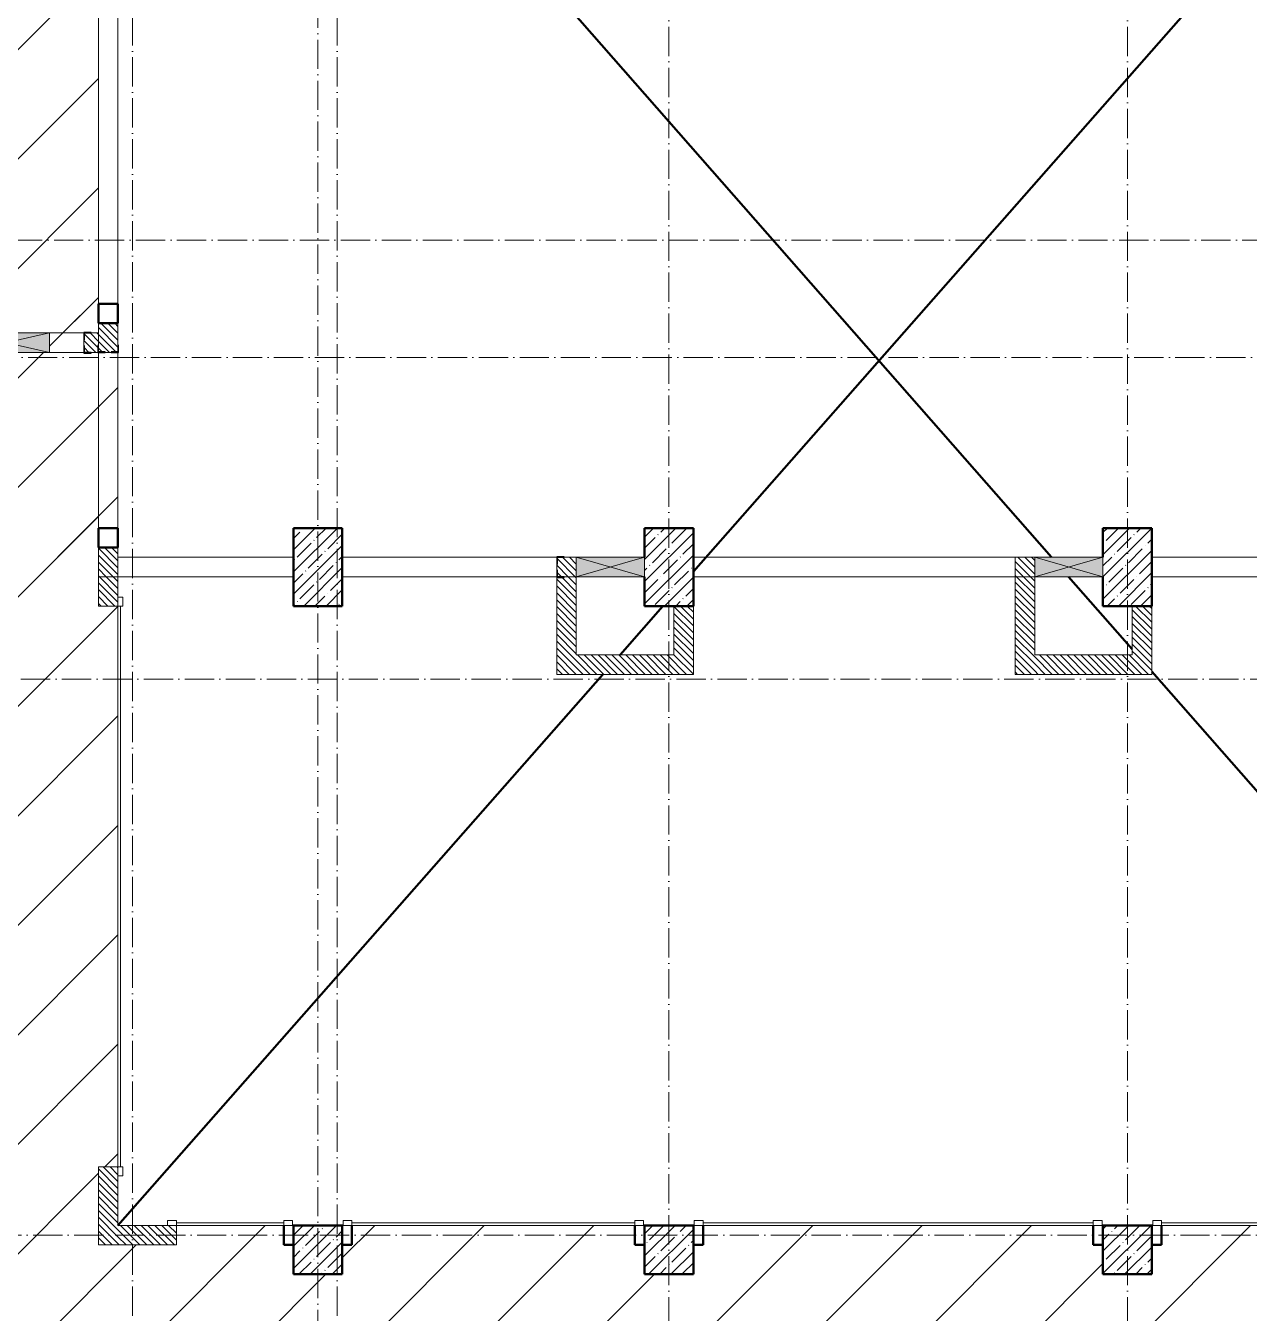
# Model space of a CAD drawing. Header units: millimetres. Extents: x -17017 to 628417, y -109036 to 199237.
# Drawn here: x 290426 to 302971, y -20082 to -6882 of the extents above; entities that cross this region are included whole.
import ezdxf

# ---------------------------------------------------------------- set-up
doc = ezdxf.new("R2010")
doc.units = ezdxf.units.MM
doc.linetypes.add('50_200_ШТРИХ_1Т_ш5_п1_п1_', pattern=[700, 500, -100, 0, -100])
for name, color, linetype, lineweight in [('A-DETL-____-OTLN-1', 7, 'Continuous', 50), ('A-DETL-GENF-OTLN', 7, 'Continuous', 9), ('A-DOOR-____-MCUT', 7, 'Continuous', 13), ('A-DOOR-____-OTLN', 7, 'Continuous', 9), ('A-FLOR-____-OTLN', 7, 'Continuous', 9), ('A-GENM-____-MCUT', 7, 'Continuous', 25), ('A-GENM-____-OTLN-1', 7, 'Continuous', 25), ('A-GLAZ-____-OTLN', 7, 'Continuous', 9), ('A-WALL-____-MCUT', 7, 'Continuous', 13), ('A-WALL-____-PATT-1', 7, 'Continuous', 9), ('I-WALL-____-OTLN', 7, 'Continuous', 9), ('S-COLS-____-MCUT', 7, 'Continuous', 50), ('S-COLS-____-OTLN', 7, 'Continuous', 9), ('S-GRID-____-OTLN-1', 7, '50_200_ШТРИХ_1Т_ш5_п1_п1_', 9), ('стяжа', 7, 'Continuous', 30)]:
    doc.layers.add(name, color=color, linetype=linetype, lineweight=lineweight)
pattern_1 = [(135, (283770.707, -86863.456), (-35.35534, -35.35534), [])]

# ---------------------------------------------------------------- blocks, each defined once
blk = doc.blocks.new('BSC_Колонна _Прямоугольная - 500х800-V10-АР1_План отверстий 3 этажа в осях 1-64_Ю-ЯЯ')
at = {"layer": 'S-COLS-____-OTLN'}
h = blk.add_hatch(dxfattribs=at)
h.set_pattern_fill('FP_14', color=256, style=0, pattern_type=2)
h.set_pattern_definition([(45, (-9650, -74431.04), (-114.04925, 114.04925), []), (45, (-9535.95, -74431.04), (-114.04925, 114.04925), [201.613, -40.323, 3.353, -36.97])])
h.paths.add_polyline_path([(-250, -400), (250, -400), (250, 400), (-250, 400)], flags=0)
at = {"layer": 'S-COLS-____-MCUT'}
for p, q in [((250, 400), (-250, 400)), ((-250, 400), (-250, -400)), ((250, -400), (250, 400)), ((-250, -400), (250, -400))]:
    blk.add_line(p, q, dxfattribs=at)
blk = doc.blocks.new('BSC_Колонна _Прямоугольная - 500х500-25976076-АР1_План отверстий 3 этажа в осях 1-64_Ю-ЯЯ')
at = {"layer": 'S-COLS-____-OTLN'}
h = blk.add_hatch(dxfattribs=at)
h.set_pattern_fill('FP_15', color=256, style=0, pattern_type=2)
h.set_pattern_definition([(45, (-9650, -67431.04), (-114.04925, 114.04925), []), (45, (-9535.95, -67431.04), (-114.04925, 114.04925), [201.613, -40.323, 3.353, -36.97])])
h.paths.add_polyline_path([(-250, -250), (250, -250), (250, 250), (-250, 250)], flags=0)
at = {"layer": 'S-COLS-____-MCUT'}
for p, q in [((250, 250), (-250, 250)), ((-250, 250), (-250, -250)), ((250, -250), (250, 250)), ((-250, -250), (250, -250))]:
    blk.add_line(p, q, dxfattribs=at)
blk = doc.blocks.new('BSC_Колонна _Прямоугольная - 500х500-V11-АР1_План отверстий 3 этажа в осях 1-64_Ю-ЯЯ')
at = {"layer": 'S-COLS-____-OTLN'}
h = blk.add_hatch(dxfattribs=at)
h.set_pattern_fill('FP_17', color=256, style=0, pattern_type=2)
h.set_pattern_definition([(45, (-13250, -67431.04), (-114.04925, 114.04925), []), (45, (-13135.95, -67431.04), (-114.04925, 114.04925), [201.613, -40.323, 3.353, -36.97])])
h.paths.add_polyline_path([(-250, -250), (250, -250), (250, 250), (-250, 250)], flags=0)
at = {"layer": 'S-COLS-____-MCUT'}
for p, q in [((250, 250), (-250, 250)), ((-250, 250), (-250, -250)), ((250, -250), (250, 250)), ((-250, -250), (250, -250))]:
    blk.add_line(p, q, dxfattribs=at)
blk = doc.blocks.new('BSC_Колонна _Прямоугольная - 500х800-V66-АР1_План отверстий 3 этажа в осях 1-64_Ю-ЯЯ')
at = {"layer": 'S-COLS-____-OTLN'}
h = blk.add_hatch(dxfattribs=at)
h.set_pattern_fill('FP_74', color=256, style=0, pattern_type=2)
h.set_pattern_definition([(45, (-13250, -74431.04), (-114.04925, 114.04925), []), (45, (-13135.95, -74431.04), (-114.04925, 114.04925), [201.613, -40.323, 3.353, -36.97])])
h.paths.add_polyline_path([(-250, -400), (250, -400), (250, 400), (-250, 400), (-250, -100)], flags=0)
at = {"layer": 'S-COLS-____-MCUT'}
for p, q in [((250, 400), (-250, 400)), ((-250, 400), (-250, 100)), ((250, -400), (250, 400)), ((-250, -100), (-250, -400)), ((-250, -400), (250, -400))]:
    blk.add_line(p, q, dxfattribs=at)
blk = doc.blocks.new('BSC_Колонна _Прямоугольная - 500х800-V67-АР1_План отверстий 3 этажа в осях 1-64_Ю-ЯЯ')
at = {"layer": 'S-COLS-____-OTLN'}
h = blk.add_hatch(dxfattribs=at)
h.set_pattern_fill('FP_75', color=256, style=0, pattern_type=2)
h.set_pattern_definition([(45, (-17950, -74431.04), (-114.04925, 114.04925), []), (45, (-17835.95, -74431.04), (-114.04925, 114.04925), [201.613, -40.323, 3.353, -36.97])])
h.paths.add_polyline_path([(-250, -400), (250, -400), (250, 400), (-250, 400), (-250, -100)], flags=0)
at = {"layer": 'S-COLS-____-MCUT'}
for p, q in [((250, 400), (-250, 400)), ((-250, 400), (-250, 100)), ((250, -400), (250, 400)), ((-250, -100), (-250, -400)), ((-250, -400), (250, -400))]:
    blk.add_line(p, q, dxfattribs=at)
blk = doc.blocks.new('BSC_Колонна _Прямоугольная - 500х500-V71-АР1_План отверстий 3 этажа в осях 1-64_Ю-ЯЯ')
at = {"layer": 'S-COLS-____-OTLN'}
h = blk.add_hatch(dxfattribs=at)
h.set_pattern_fill('FP_80', color=256, style=0, pattern_type=2)
h.set_pattern_definition([(45, (-17950, -67431.04), (-114.04925, 114.04925), []), (45, (-17835.95, -67431.04), (-114.04925, 114.04925), [201.613, -40.323, 3.353, -36.97])])
h.paths.add_polyline_path([(-250, -250), (250, -250), (250, 250), (-250, 250)], flags=0)
at = {"layer": 'S-COLS-____-MCUT'}
for p, q in [((250, 250), (-250, 250)), ((-250, 250), (-250, -250)), ((250, -250), (250, 250)), ((-250, -250), (250, -250))]:
    blk.add_line(p, q, dxfattribs=at)
blk = doc.blocks.new('Фахверк_СКБ_Уголок - 200_3550_зеркало-28264001-АР1_План отверстий 3 этажа в осях 1-64_Ю-ЯЯ')
at = {"layer": 'A-GENM-____-MCUT'}
for p, q in [((200, 156), (125, 156)), ((125, 156), (125, 81)), ((131, 81), (131, 150)), ((131, 150), (200, 150)), ((200, 150), (200, 156)), ((125, 81), (131, 81)), ((131, 19), (125, 19)), ((125, 19), (125, -56)), ((131, -50), (131, 19)), ((125, -56), (200, -56)), ((200, -50), (131, -50)), ((200, -56), (200, -50))]:
    blk.add_line(p, q, dxfattribs=at)
blk = doc.blocks.new('DM_Штора_Противопожарная_Doormaster_EI-60 - ш_2900 х в_2680-31485572-АР1_План отверстий 3 этажа в осях 1-64_Ю-ЯЯ')
at = {"layer": 'A-DOOR-____-MCUT'}
for p, q in [((-1325, 150), (-1415, 150)), ((-1415, 150), (-1415, 100)), ((-1325, 100), (-1325, 150)), ((1575, 150), (1575, 100)), ((1665, 150), (1575, 150)), ((1665, 100), (1665, 150)), ((-1415, 100), (-1325, 100)), ((-1325, 125), (1575, 125)), ((1575, 100), (1665, 100))]:
    blk.add_line(p, q, dxfattribs=at)
blk = doc.blocks.new('DM_Штора_Противопожарная_Doormaster_EI-60 - ш_4000 х в_2680-31485573-АР1_План отверстий 3 этажа в осях 1-64_Ю-ЯЯ')
at = {"layer": 'A-DOOR-____-MCUT'}
for p, q in [((-1875, 150), (-1965, 150)), ((-1965, 150), (-1965, 100)), ((-1875, 100), (-1875, 150)), ((2125, 150), (2125, 100)), ((2215, 150), (2125, 150)), ((2215, 100), (2215, 150)), ((-1965, 100), (-1875, 100)), ((-1875, 125), (2125, 125)), ((2125, 100), (2215, 100))]:
    blk.add_line(p, q, dxfattribs=at)
blk = doc.blocks.new('DM_Штора_Противопожарная_Doormaster_EI-60 - ш_4700 х в_2680-31485574-АР1_План отверстий 3 этажа в осях 1-64_Ю-ЯЯ')
at = {"layer": 'A-DOOR-____-MCUT'}
for p, q in [((-2225, 150), (-2315, 150)), ((-2315, 150), (-2315, 100)), ((-2225, 100), (-2225, 150)), ((2475, 150), (2475, 100)), ((2565, 150), (2475, 150)), ((2565, 100), (2565, 150)), ((-2315, 100), (-2225, 100)), ((-2225, 125), (2475, 125)), ((2475, 100), (2565, 100))]:
    blk.add_line(p, q, dxfattribs=at)
blk = doc.blocks.new('DM_Штора_Противопожарная_Doormaster_EI-60 - ш_5750 х в2680-31836437-АР1_План отверстий 3 этажа в осях 1-64_Ю-ЯЯ')
at = {"layer": 'A-DOOR-____-MCUT'}
for p, q in [((-2750, 150), (-2840, 150)), ((-2840, 150), (-2840, 100)), ((-2750, 100), (-2750, 150)), ((3000, 150), (3000, 100)), ((3090, 150), (3000, 150)), ((3090, 100), (3090, 150)), ((-2840, 100), (-2750, 100)), ((-2750, 125), (3000, 125)), ((3000, 100), (3090, 100))]:
    blk.add_line(p, q, dxfattribs=at)
blk = doc.blocks.new('DM_Штора_Противопожарная_Doormaster_EI-60 - ш_1100 х в_2680-31485576-АР1_План отверстий 3 этажа в осях 1-64_Ю-ЯЯ')
at = {"layer": 'A-DOOR-____-MCUT'}
for p, q in [((-425, 150), (-515, 150)), ((-515, 150), (-515, 100)), ((-425, 100), (-425, 150)), ((675, 150), (675, 100)), ((765, 150), (675, 150)), ((765, 100), (765, 150)), ((-515, 100), (-425, 100)), ((-425, 125), (675, 125)), ((675, 100), (765, 100))]:
    blk.add_line(p, q, dxfattribs=at)
blk = doc.blocks.new('BSC_Колонна _Прямоугольная1 - 200х100 _металл_-31488033-АР1_План отверстий 3 этажа в осях 1-64_Ю-ЯЯ')
at = {"layer": 'S-COLS-____-MCUT'}
for p, q in [((100, 50), (-100, 50)), ((-100, 50), (-100, 40)), ((100, -50), (100, 50)), ((-100, -50), (100, -50))]:
    blk.add_line(p, q, dxfattribs=at)
blk = doc.blocks.new('BSC_Колонна _Прямоугольная1 - 200х100 _металл_-V209-АР1_План отверстий 3 этажа в осях 1-64_Ю-ЯЯ')
at = {"layer": 'S-COLS-____-MCUT'}
for p, q in [((100, 50), (-100, 50)), ((100, -50), (100, 50)), ((-100, -40), (-100, -50)), ((-100, -50), (100, -50))]:
    blk.add_line(p, q, dxfattribs=at)
blk = doc.blocks.new('BSC_Колонна _Прямоугольная1 - 200х200 _металл_-35216022-АР1_План отверстий 3 этажа в осях 1-64_Ю-ЯЯ')
at = {"layer": 'S-COLS-____-MCUT'}
for p, q in [((100, 100), (-100, 100)), ((-100, 100), (-100, -100)), ((100, -100), (100, 100)), ((-100, -100), (100, -100))]:
    blk.add_line(p, q, dxfattribs=at)
blk = doc.blocks.new('Фахверк_СКБ_Уголок - 200_3550-28267367-АР1_План отверстий 3 этажа в осях 1-64_Ю-ЯЯ')
at = {"layer": 'A-GENM-____-MCUT'}
for p, q in [((200, 156), (125, 156)), ((125, 156), (125, 81)), ((131, 81), (131, 150)), ((131, 150), (200, 150)), ((200, 150), (200, 156)), ((125, 81), (131, 81)), ((131, 19), (125, 19)), ((125, 19), (125, -56)), ((131, -50), (131, 19)), ((125, -56), (200, -56)), ((200, -50), (131, -50)), ((200, -56), (200, -50))]:
    blk.add_line(p, q, dxfattribs=at)
blk = doc.blocks.new('Фахверк_СКБ_Уголок - 200_3960-28268576-АР1_План отверстий 3 этажа в осях 1-64_Ю-ЯЯ')
at = {"layer": 'A-GENM-____-MCUT'}
for p, q in [((200, 156), (125, 156)), ((125, 156), (125, 81)), ((131, 81), (131, 150)), ((131, 150), (200, 150)), ((200, 150), (200, 156)), ((125, 81), (131, 81)), ((131, 19), (125, 19)), ((125, 19), (125, -56)), ((131, -50), (131, 19)), ((125, -56), (200, -56)), ((200, -50), (131, -50)), ((200, -56), (200, -50))]:
    blk.add_line(p, q, dxfattribs=at)
blk = doc.blocks.new('AR_Отверстие прямоугольное _в стене__БезПР - AR_Отверстие прямоугольное _в стене__БезПР-36898863-АР1_План отверстий 3 этажа в осях 1-64_Ю-ЯЯ')
at = {"layer": 'A-GLAZ-____-OTLN'}
blk.add_hatch(color=256, dxfattribs=at).paths.add_polyline_path([(-350, 100), (-350, -100), (350, -100), (350, 100)], flags=0)
at = {"layer": 'A-DETL-GENF-OTLN'}
for p, q in [((-350, -100), (-350, 100)), ((-350, 100), (350, 100)), ((350, 100), (-350, -100)), ((-350, 100), (350, -100)), ((350, 100), (-350, 100)), ((-350, 100), (-350, -100)), ((350, 100), (350, -100)), ((350, -100), (350, 100)), ((350, -100), (-350, -100)), ((-350, -100), (350, -100))]:
    blk.add_line(p, q, dxfattribs=at)
at = {"layer": 'A-GLAZ-____-OTLN'}
blk.add_line((350, 100), (-350, 100), dxfattribs=at)
blk = doc.blocks.new('AR_Отверстие прямоугольное _в стене_ - AR_Отверстие прямоугольное _в стене__ОВ-36907948-АР1_План отверстий 3 этажа в осях 1-64_Ю-ЯЯ')
at = {"layer": 'A-GLAZ-____-OTLN'}
blk.add_hatch(color=256, dxfattribs=at).paths.add_polyline_path([(450, -100), (450, 100), (-450, 100), (-450, -100)], flags=0)
at = {"layer": 'A-DETL-GENF-OTLN'}
for p, q in [((-450, -100), (-450, 100)), ((-450, 100), (450, 100)), ((450, 100), (-450, -100)), ((-450, 100), (450, -100)), ((450, 100), (-450, 100)), ((-450, 100), (-450, -100)), ((450, 100), (450, -100)), ((450, -100), (450, 100)), ((450, -100), (-450, -100)), ((-450, -100), (450, -100))]:
    blk.add_line(p, q, dxfattribs=at)
blk = doc.blocks.new('3эт')
at = {"layer": 'S-GRID-____-OTLN-1', "color": 251, "ltscale": 0.6, "true_color": 0x636466}
for p, q in [((291520.7, -33971.9), (291520.7, 4029.4)), ((293420.7, -33791.8), (293420.7, 4029.4)), ((297020.7, 4029.4), (297020.7, -33971.9)), ((301720.7, 4029.4), (301720.7, -33971.9)), ((293620.7, -33971.9), (293620.7, 3765.1)), ((330925.3, -9082.4), (279101.9, -9082.4)), ((316375.7, -10282.4), (279101.9, -10282.4)), ((308320.7, -13582.4), (279101.9, -13582.4)), ((387845.1, -19282.4), (279101.9, -19282.4))]:
    blk.add_line(p, q, dxfattribs=at)

msp = doc.modelspace()

# ---------------------------------------------------------------- hatches: boundary and pattern name
at = {"layer": 'A-WALL-____-PATT-1'}
h = msp.add_hatch(dxfattribs=at)
h.set_pattern_fill('FP_9', color=256, style=0, pattern_type=2)
h.set_pattern_definition(pattern_1)
h.paths.add_polyline_path([(291302, -10232), (291302, -10226), (291371, -10226), (291371, -9932), (291171, -9932), (291171, -10226), (291240, -10226), (291240, -10232)], flags=0)
h = msp.add_hatch(dxfattribs=at)
h.set_pattern_fill('FP_9', color=256, style=0, pattern_type=2)
h.set_pattern_definition(pattern_1)
h.paths.add_polyline_path([(291165, -10232), (291165, -10157), (291171, -10157), (291171, -10032), (291027, -10032), (291027, -10101), (291021, -10101), (291021, -10163), (291027, -10163), (291027, -10232), (291096, -10232)], flags=0)
h = msp.add_hatch(dxfattribs=at)
h.set_pattern_fill('FP_9', color=256, style=0, pattern_type=2)
h.set_pattern_definition(pattern_1)
h.paths.add_polyline_path([(291371, -12532), (291371, -12232), (291171, -12232), (291171, -12532)], flags=0)
h = msp.add_hatch(dxfattribs=at)
h.set_pattern_fill('FP_9', color=256, style=0, pattern_type=2)
h.set_pattern_definition(pattern_1)
h.paths.add_polyline_path([(295877, -12532), (296071, -12532), (296071, -12332), (295877, -12332), (295877, -12401), (295871, -12401), (295871, -12463), (295877, -12463)], flags=0)
h = msp.add_hatch(dxfattribs=at)
h.set_pattern_fill('FP_9', color=256, style=0, pattern_type=2)
h.set_pattern_definition(pattern_1)
h.paths.add_polyline_path([(300771, -12532), (300771, -12332), (300571, -12332), (300571, -12532)], flags=0)
h = msp.add_hatch(dxfattribs=at)
h.set_pattern_fill('FP_9', color=256, style=0, pattern_type=2)
h.set_pattern_definition(pattern_1)
h.paths.add_polyline_path([(291371, -19382), (291371, -18582), (291171, -18582), (291171, -19382)], flags=0)
h.paths.add_polyline_path([(291371, -12832), (291371, -12532), (291171, -12532), (291171, -12832)], flags=0)
h = msp.add_hatch(dxfattribs=at)
h.set_pattern_fill('FP_9', color=256, style=0, pattern_type=2)
h.set_pattern_definition(pattern_1)
h.paths.add_polyline_path([(295871, -13532), (296071, -13532), (296071, -12532), (295946, -12532), (295946, -12538), (295871, -12538), (295871, -13495)], flags=0)
h = msp.add_hatch(dxfattribs=at)
h.set_pattern_fill('FP_9', color=256, style=0, pattern_type=2)
h.set_pattern_definition(pattern_1)
h.paths.add_polyline_path([(300771, -13532), (300771, -12532), (300571, -12532), (300571, -13532)], flags=0)
h = msp.add_hatch(dxfattribs=at)
h.set_pattern_fill('FP_9', color=256, style=0, pattern_type=2)
h.set_pattern_definition(pattern_1)
h.paths.add_polyline_path([(297271, -13332), (297271, -12832), (297071, -12832), (297071, -13332)], flags=0)
h = msp.add_hatch(dxfattribs=at)
h.set_pattern_fill('FP_9', color=256, style=0, pattern_type=2)
h.set_pattern_definition(pattern_1)
h.paths.add_polyline_path([(301971, -13332), (301971, -12832), (301771, -12832), (301771, -13332)], flags=0)
h = msp.add_hatch(dxfattribs=at)
h.set_pattern_fill('FP_9', color=256, style=0, pattern_type=2)
h.set_pattern_definition(pattern_1)
h.paths.add_polyline_path([(296071, -13532), (297271, -13532), (297271, -13332), (296071, -13332), (296071, -13495)], flags=0)
h = msp.add_hatch(dxfattribs=at)
h.set_pattern_fill('FP_9', color=256, style=0, pattern_type=2)
h.set_pattern_definition(pattern_1)
h.paths.add_polyline_path([(300771, -13532), (301971, -13532), (301971, -13332), (300771, -13332)], flags=0)
h = msp.add_hatch(dxfattribs=at)
h.set_pattern_fill('FP_9', color=256, style=0, pattern_type=2)
h.set_pattern_definition(pattern_1)
h.paths.add_polyline_path([(291881, -19382), (291971, -19382), (291971, -19182), (291371, -19182), (291371, -19382)], flags=0)
at = {"layer": 'стяжа'}
h = msp.add_hatch(dxfattribs=at)
h.set_pattern_fill('ANSI31', color=5, scale=250)
h.paths.add_polyline_path([(291171, -4282), (291171, -4082), (291171, -3857), (291165, -3857), (291165, -3782), (291171, -1982), (290871, -1982), (290871, -1432), (289321, -1432), (289321, -1682), (289321, -1782), (288545, -1782), (288545, -1788), (288097, -1788), (288071, -1782), (287921, -1782), (287921, -1432), (281821, -1432), (281821, -1682), (281671, -1682), (281671, -1882), (281571, -1882), (281571, -2007), (281577, -2007), (281577, -2082), (281571, -3882), (281577, -3882), (281577, -3957), (281573, -4382), (281671, -4382), (281671, -4582), (281821, -4582), (281821, -5082), (281571, -5082), (281571, -6882), (281577, -6882), (281577, -6957), (281571, -8007), (281577, -8007), (281577, -8082), (281571, -9882), (281577, -9882), (281577, -9957), (281571, -10032), (281821, -10032), (284021, -10032), (284021, -9632), (286471, -9632), (287021, -9632), (287071, -9632), (287171, -9632), (287171, -10032), (288821, -10032), (289321, -10032), (289771, -10032), (290671, -10032), (291021, -10032), (291021, -10026), (291096, -10026), (291171, -10032), (291171, -9932), (291171, -9732)])
h.paths.add_polyline_path([(288821, -5082), (288821, -4582), (289321, -4582), (289321, -5082)], flags=16)
h = msp.add_hatch(dxfattribs=at)
h.set_pattern_fill('ANSI31', color=5, scale=250)
h.paths.add_polyline_path([(358476, -20282), (358211, -20282), (358211, -19682), (357971, -19682), (357971, -19182), (358271, -19182), (358271, -16982), (357671, -16982), (357671, -16732), (352971, -16732), (352971, -16982), (352471, -16982), (352271, -16982), (352271, -17432), (352151, -17432), (352125, -17433), (352125, -17438), (351577, -17438), (350671, -17432), (350671, -16982), (348021, -16982), (348021, -17482), (347521, -17482), (347521, -19182), (348021, -19182), (348021, -19682), (347521, -19682), (347021, -19682), (345721, -19682), (344721, -19682), (343721, -19682), (343222, -19682), (343022, -19682), (342571, -19682), (340871, -19682), (340871, -20382), (340925, -20382), (340971, -20382), (340971, -20482), (341671, -20482), (341671, -20475), (341717, -20475), (341717, -20482), (341671, -20482), (340971, -20482), (340925, -20482), (340596, -20482), (339696, -20482), (339421, -20482), (339421, -19682), (338071, -19682), (337572, -19682), (337372, -19682), (336921, -19682), (336571, -19682), (336571, -20282), (336471, -20282), (336421, -20282), (335321, -20282), (335021, -20282), (334071, -20282), (333971, -20282), (333971, -19682), (333971, -19432), (333771, -19432), (333771, -19332), (331321, -19332), (329521, -19332), (329521, -19082), (329021, -19082), (328971, -19082), (328121, -19082), (328121, -19332), (328671, -19332), (328671, -19432), (328471, -19432), (328471, -19332), (328121, -19332), (326321, -19332), (326321, -19682), (325721, -19682), (325721, -19432), (325521, -19432), (325521, -19332), (324996, -19332), (324996, -19338), (324921, -19338), (324921, -19332), (323121, -19332), (323121, -19338), (323021, -19338), (323021, -19682), (322421, -19682), (322421, -19432), (322221, -19432), (322221, -19332), (321796, -19332), (321796, -19338), (321721, -19338), (319921, -19332), (319921, -19338), (319771, -19338), (319771, -19682), (319171, -19682), (319171, -19432), (318971, -19432), (318971, -19332), (318596, -19332), (318596, -19338), (318521, -19338), (316721, -19332), (316721, -19338), (316646, -19338), (316171, -19332), (316171, -19682), (315571, -19682), (315571, -19332), (315396, -19332), (315396, -19338), (315321, -19338), (313521, -19332), (313521, -19338), (313446, -19338), (313221, -19335), (313221, -19432), (313021, -19432), (313021, -19682), (312421, -19682), (312421, -19432), (312218, -19432), (312218, -19338), (312121, -19338), (310321, -19332), (310321, -19338), (310246, -19338), (307471, -19332), (307471, -19682), (306871, -19682), (306871, -19382), (306771, -19382), (306771, -19182), (302071, -19182), (302071, -19382), (301971, -19382), (301971, -19682), (301471, -19682), (301471, -19382), (301371, -19382), (301371, -19182), (297371, -19182), (297371, -19382), (297271, -19382), (297271, -19682), (296771, -19682), (296771, -19382), (296671, -19382), (296671, -19182), (293771, -19182), (293771, -19382), (293671, -19382), (293671, -19682), (293171, -19682), (293171, -19382), (293071, -19382), (293071, -19182), (291971, -19182), (291971, -19382), (291171, -19382), (291171, -18582), (291371, -18582), (291371, -12832), (291171, -12832), (291171, -12232), (291171, -12032), (291371, -12032), (291371, -10232), (291302, -10232), (291302, -10226), (291371, -10226), (291371, -10157), (291371, -9932), (291171, -9932), (291171, -9732), (291171, -4282), (291171, -4082), (291171, -3857), (291165, -3857), (291165, -3782), (291171, -1982), (290871, -1982), (290871, -1432), (289321, -1432), (289321, -1682), (289321, -1782), (288545, -1782), (288545, -1788), (288097, -1788), (287921, -1782), (287921, -1432), (281821, -1432), (281821, -1682), (281671, -1682), (281671, -1882), (281571, -1882), (281571, -2007), (281577, -2007), (281577, -2082), (281571, -3882), (281577, -3882), (281577, -3957), (281573, -4382), (281671, -4382), (281671, -4582), (281821, -4582), (281821, -5082), (281571, -5082), (281571, -6882), (281577, -6882), (281577, -6957), (281571, -8007), (281577, -8007), (281577, -8082), (281571, -9882), (281577, -9882), (281577, -10032), (281821, -10032), (284021, -10032), (284021, -9632), (286471, -9632), (287021, -9632), (287071, -9632), (287171, -9632), (287171, -10032), (288821, -10032), (289321, -10032), (289771, -10032), (290671, -10032), (290671, -10232), (289771, -10232), (289321, -10232), (289321, -10532), (289321, -11582), (289321, -12082), (289321, -12332), (289321, -13832), (289321, -15457), (289327, -15457), (289327, -15532), (289321, -15562), (289321, -15537), (289121, -15537), (289121, -16427), (289327, -16427), (289327, -16507), (289321, -17082), (288821, -17082), (288821, -17207), (288827, -17207), (288827, -17282), (288821, -17682), (288821, -18532), (288821, -18982), (288827, -18982), (288827, -19057), (288821, -19182), (289321, -19182), (289321, -19682), (289321, -20007), (289327, -20007), (289327, -20154), (289321, -20182), (289321, -21132), (289321, -21782), (289327, -21782), (289327, -21857), (289321, -24832), (289571, -24832), (291171, -24832), (291371, -24832), (291371, -23682), (291621, -23682), (292721, -23682), (293121, -23682), (294221, -23682), (295021, -23682), (296621, -23682), (297071, -23682), (297676, -23682), (297676, -23676), (297751, -23676), (297757, -23676), (297826, -23676), (298676, -23682), (298676, -23676), (298745, -23676), (298751, -23676), (298826, -23676), (300046, -23682), (300046, -23676), (300121, -23676), (300127, -23676), (300196, -23676), (301271, -23682), (301271, -23676), (301346, -23676), (301471, -23682), (301971, -23682), (302371, -23682), (302696, -23682), (302696, -23676), (302771, -23676), (302777, -23676), (302846, -23676), (302971, -23682), (303671, -23682), (304471, -23682), (304971, -23682), (304971, -23232), (305225, -23232), (305271, -23232), (305971, -23232), (306017, -23232), (306196, -23232), (306646, -23232), (307271, -23232), (307471, -23232), (307471, -23432), (307471, -23432), (307471, -23682), (308646, -23682), (308646, -23676), (308721, -23676), (308727, -23676), (308796, -23676), (309421, -23682), (309421, -23676), (309496, -23676), (309596, -23682), (309596, -23676), (309671, -23676), (309671, -23682), (310371, -23682), (310371, -23676), (310471, -23676), (310471, -23682), (310971, -23682), (310996, -23681), (310996, -23676), (311071, -23676), (311071, -23682), (311301, -23682), (311771, -23682), (311771, -23676), (311846, -23676), (311946, -23682), (311946, -23676), (312021, -23676), (312021, -23682), (312221, -23682), (312646, -23682), (312646, -23676), (312715, -23676), (312721, -23676), (312796, -23676), (313471, -23682), (313971, -23682), (314296, -23682), (314296, -23676), (314371, -23676), (315176, -23682), (315876, -23682), (315996, -23682), (315996, -23676), (316065, -23676), (316071, -23676), (316146, -23676), (316521, -23682), (316621, -23682), (316821, -23682), (317221, -23682), (319471, -23682), (319971, -23682), (320296, -23682), (320296, -23676), (320371, -23676), (321171, -23682), (321671, -23682), (321996, -23682), (321996, -23676), (322065, -23676), (322071, -23676), (322146, -23676), (322471, -23682), (322971, -23682), (326371, -23682), (327373, -23682), (327873, -23682), (328071, -23682), (328471, -23682), (328471, -24182), (328971, -24182), (328971, -27607), (328977, -27607), (329021, -27607), (329021, -27676), (328971, -27726), (328971, -31182), (329021, -31182), (329521, -31182), (329521, -31332), (329721, -31332), (329546, -31357), (329521, -31432), (329521, -31682), (329865, -31682), (329865, -31613), (329871, -31501), (329871, -31682), (331671, -31682), (331671, -31613), (331671, -31501), (331671, -31426), (331746, -31426), (332021, -31432), (332021, -31182), (332521, -31182), (332521, -31332), (332721, -31332), (332546, -31357), (332521, -31432), (332521, -31682), (332865, -31682), (332865, -31613), (332871, -31501), (332871, -31682), (334671, -31682), (334671, -31613), (334671, -31501), (334671, -31426), (334746, -31426), (335796, -31432), (335796, -31426), (335871, -31426), (337671, -31432), (337671, -31426), (337821, -31426), (337821, -31332), (338021, -31332), (338021, -31182), (338171, -31182), (338171, -27757), (338165, -27757), (338165, -27682), (338167, -26432), (337621, -26432), (337621, -26332), (337621, -26282), (337621, -25832), (337621, -24532), (334021, -24532), (333621, -24532), (333571, -24532), (333421, -24532), (333421, -23882), (332521, -23882), (332521, -24182), (332021, -24182), (332021, -23882), (331696, -23882), (331696, -23888), (331621, -23888), (331615, -23888), (331546, -23888), (331206, -23882), (330356, -23882), (329921, -23882), (329921, -23888), (329846, -23888), (329521, -23882), (329915, -23882), (329915, -23751), (329921, -23751), (329921, -23882), (330356, -23882), (330356, -23682), (329846, -23682), (329846, -23676), (329921, -23676), (330356, -23682), (331206, -23682), (331546, -23682), (331546, -23676), (331615, -23676), (331621, -23676), (331696, -23676), (332021, -23682), (332521, -23682), (334146, -23682), (334146, -23676), (334221, -23676), (334227, -23676), (334381, -23676), (334381, -23682), (334781, -23682), (334921, -23682), (334921, -23676), (334996, -23676), (335146, -23682), (335146, -23676), (335221, -23676), (335351, -23682), (335751, -23682), (335921, -23682), (335921, -23676), (335996, -23676), (336146, -23682), (336146, -23676), (336221, -23676), (336221, -23682), (336921, -23682), (336921, -23676), (336996, -23676), (337146, -23682), (337146, -23676), (337221, -23676), (337921, -23682), (337921, -23676), (338021, -23676), (338021, -23682), (338521, -23682), (338846, -23682), (338846, -23676), (338921, -23676), (339271, -23682), (340121, -23682), (340546, -23682), (340546, -23676), (340615, -23676), (340621, -23676), (340696, -23676), (341021, -23682), (341521, -23682), (342021, -23682), (342521, -23682), (344246, -23682), (344246, -23676), (344321, -23676), (344327, -23676), (344351, -23682), (344326, -23682), (344326, -23842), (344327, -23882), (346116, -23882), (346116, -23722), (346115, -23682), (346046, -23682), (346046, -23676), (346115, -23676), (346121, -23676), (346196, -23676), (347021, -23682), (347521, -23682), (348046, -23682), (348046, -23676), (348121, -23676), (348127, -23676), (348196, -23676), (348846, -23682), (349096, -23682), (349196, -23682), (349196, -23676), (349265, -23676), (349271, -23676), (349346, -23676), (350471, -23682), (350921, -23682), (352521, -23682), (353021, -23682), (355346, -23682), (355346, -23676), (355421, -23676), (355427, -23676), (355496, -23676), (357021, -23682), (357021, -23676), (357096, -23676), (358211, -23682), (358211, -22382), (358471, -22382)])
h = msp.add_hatch(dxfattribs=at)
h.set_pattern_fill('ANSI31', color=5, scale=250)
h.paths.add_polyline_path([(291371, -12832), (291171, -12832), (291171, -12232), (291171, -12032), (291171, -10232), (291096, -10232), (291096, -10238), (291021, -10238), (291021, -10163), (291021, -10101), (291021, -10032), (290671, -10032), (290671, -10232), (289771, -10232), (289321, -10232), (289321, -10532), (289321, -11582), (289321, -12082), (289321, -12332), (289321, -13832), (289321, -15457), (289327, -15457), (289327, -15532), (289321, -15562), (289321, -15532), (289281, -15532), (289281, -15537), (289115, -15537), (289115, -15457), (289116, -15082), (288521, -15082), (288521, -14982), (288521, -14932), (288521, -14482), (288521, -11356), (288515, -11356), (288515, -10908), (288521, -10232), (285396, -10232), (285396, -10238), (285321, -10238), (281815, -10232), (281821, -10232), (281821, -10032), (281321, -10032), (281321, -10532), (281321, -11007), (281321, -11076), (281390, -11076), (281390, -11082), (281502, -11082), (281502, -11076), (281571, -11076), (281571, -11007), (281577, -11007), (281577, -11082), (281571, -12882), (281577, -12882), (281577, -12957), (281574, -13132), (281671, -13132), (281671, -13332), (281821, -13332), (281821, -13832), (281571, -13832), (281571, -14007), (281577, -14007), (281577, -14082), (281571, -18882), (281577, -18882), (281577, -18957), (281571, -19182), (281821, -19182), (288621, -19182), (288621, -19057), (288615, -19057), (288615, -18982), (288621, -18532), (288621, -17682), (288621, -17282), (288615, -17282), (288615, -17207), (288621, -16882), (288621, -17207), (288621, -17276), (288690, -17276), (288739, -17282), (288752, -17282), (288752, -17276), (288821, -17276), (288821, -17207), (288821, -17082), (289321, -17082), (289321, -16507), (289321, -16438), (289252, -16438), (289252, -16432), (289327, -16432), (289327, -16507), (289321, -17082), (288821, -17082), (288821, -17207), (288827, -17207), (288827, -17282), (288821, -17682), (288821, -18532), (288821, -18982), (288827, -18982), (288827, -19057), (288821, -19182), (289321, -19182), (289321, -19682), (289321, -20007), (289327, -20007), (289327, -20082), (289321, -20182), (289321, -21132), (289321, -21782), (289327, -21782), (289327, -21857), (289321, -24832), (289571, -24832), (291171, -24832), (291371, -24832), (291371, -23682), (291621, -23682), (292721, -23682), (293121, -23682), (294221, -23682), (295021, -23682), (296621, -23682), (297071, -23682), (297676, -23682), (297676, -23676), (297751, -23676), (297757, -23676), (297826, -23676), (298676, -23682), (298676, -23676), (298745, -23676), (298751, -23676), (298826, -23676), (300046, -23682), (300046, -23676), (300121, -23676), (300127, -23676), (300196, -23676), (301271, -23682), (301271, -23676), (301346, -23676), (301471, -23682), (301971, -23682), (302371, -23682), (302696, -23682), (302696, -23676), (302771, -23676), (302777, -23676), (302846, -23676), (302971, -23682), (303671, -23682), (304471, -23682), (304971, -23682), (304971, -23232), (305225, -23232), (305271, -23232), (305971, -23232), (306017, -23232), (306196, -23232), (306646, -23232), (307271, -23232), (307471, -23232), (307471, -23432), (307471, -23432), (307471, -23682), (308646, -23682), (308646, -23676), (308721, -23676), (308727, -23676), (308796, -23676), (309421, -23682), (309421, -23676), (309496, -23676), (309596, -23682), (309596, -23676), (309671, -23676), (309671, -23682), (310371, -23682), (310371, -23676), (310471, -23676), (310471, -23682), (310996, -23682), (310996, -23676), (311071, -23676), (311071, -23682), (311301, -23682), (311701, -23682), (311771, -23682), (311771, -23676), (311846, -23676), (311946, -23682), (311946, -23676), (312021, -23676), (312021, -23682), (312221, -23682), (312571, -23682), (312646, -23682), (312646, -23676), (312715, -23676), (312721, -23676), (312796, -23676), (313471, -23682), (313971, -23682), (314296, -23682), (314296, -23676), (314371, -23676), (315176, -23682), (315876, -23682), (315996, -23682), (315996, -23676), (316065, -23676), (316071, -23676), (316146, -23676), (316521, -23682), (316621, -23682), (316821, -23682), (317221, -23682), (319471, -23682), (319971, -23682), (320296, -23682), (320296, -23676), (320371, -23676), (321171, -23682), (321671, -23682), (321996, -23682), (321996, -23676), (322065, -23676), (322071, -23676), (322146, -23676), (322471, -23682), (322971, -23682), (326371, -23682), (327373, -23682), (327873, -23682), (328071, -23682), (328471, -23682), (328971, -23682), (328971, -19332), (328671, -19332), (328671, -19432), (328471, -19432), (328471, -19332), (328121, -19332), (326321, -19332), (326321, -19682), (325721, -19682), (325721, -19432), (325521, -19432), (325521, -19332), (324996, -19332), (324996, -19338), (324921, -19338), (324921, -19332), (323121, -19332), (323121, -19338), (323021, -19338), (323021, -19682), (322421, -19682), (322421, -19432), (322221, -19432), (322221, -19332), (321796, -19332), (321796, -19338), (321721, -19338), (319921, -19332), (319921, -19338), (319846, -19338), (319771, -19332), (319771, -19682), (319171, -19682), (319171, -19432), (318971, -19432), (318971, -19332), (318596, -19332), (318596, -19338), (318521, -19338), (316721, -19332), (316721, -19338), (316646, -19338), (316171, -19332), (316171, -19682), (315571, -19682), (315571, -19332), (315396, -19332), (315396, -19338), (315321, -19338), (313521, -19332), (313521, -19338), (313446, -19338), (313221, -19335), (313221, -19432), (313021, -19432), (313021, -19682), (312421, -19682), (312421, -19432), (312218, -19432), (312218, -19338), (312121, -19338), (310321, -19332), (310321, -19338), (310246, -19338), (307471, -19332), (307471, -19682), (306871, -19682), (306871, -19382), (306771, -19382), (306771, -19182), (302071, -19182), (302071, -19382), (301971, -19382), (301971, -19682), (301471, -19682), (301471, -19382), (301371, -19382), (301371, -19182), (297371, -19182), (297371, -19382), (297271, -19382), (297271, -19682), (296771, -19682), (296771, -19382), (296671, -19382), (296671, -19182), (293771, -19182), (293771, -19382), (293671, -19382), (293671, -19682), (293171, -19682), (293171, -19382), (293071, -19382), (293071, -19182), (291971, -19182), (291971, -19382), (291171, -19382), (291171, -18582), (291371, -18582)])

# ---------------------------------------------------------------- linework, layer by layer
at = {"layer": 'A-DETL-____-OTLN-1'}
for p, q in [((291371, -1432), (300943, -12332)), ((297271, -12478), (304021, -4807)), ((301119, -12532), (301771, -13275)), ((296519, -13332), (296959, -12832)), ((291371, -19182), (296343, -13532)), ((301971, -13503), (306871, -19082))]:
    msp.add_line(p, q, dxfattribs=at)
at = {"layer": 'A-FLOR-____-OTLN'}
for p, q in [((291371, -18582), (291371, -12832)), ((293071, -19182), (291971, -19182)), ((296671, -19182), (293771, -19182)), ((301371, -19182), (297371, -19182)), ((306771, -19182), (302071, -19182))]:
    msp.add_line(p, q, dxfattribs=at)
at = {"layer": 'A-WALL-____-MCUT'}
for p, q in [((291171, -9932), (291171, -10157)), ((291371, -10157), (291371, -9932)), ((291021, -10101), (291021, -10163)), ((291171, -10032), (291096, -10032)), ((291096, -10232), (291165, -10232)), ((291240, -10232), (291302, -10232)), ((291171, -12232), (291171, -12832)), ((291371, -12742), (291371, -12232)), ((295871, -12401), (295871, -12463)), ((296071, -12332), (295946, -12332)), ((300571, -12332), (300571, -13532)), ((300771, -12332), (300571, -12332)), ((291171, -12532), (291371, -12532)), ((295871, -12538), (295871, -13532)), ((295946, -12532), (296071, -12532)), ((296071, -13332), (296071, -12532)), ((300571, -12532), (300771, -12532)), ((300771, -13332), (300771, -12532)), ((291171, -12832), (291371, -12832)), ((297071, -12832), (297071, -13332)), ((297271, -13532), (297271, -12832)), ((301771, -12832), (301771, -13332)), ((301971, -13532), (301971, -12832)), ((297071, -13332), (296071, -13332)), ((301771, -13332), (300771, -13332)), ((295871, -13532), (297271, -13532)), ((300571, -13532), (301971, -13532)), ((291171, -18582), (291171, -19382)), ((291371, -18582), (291171, -18582)), ((291371, -19182), (291371, -18672)), ((291881, -19182), (291371, -19182)), ((291971, -19382), (291971, -19182)), ((291171, -19382), (291971, -19382))]:
    msp.add_line(p, q, dxfattribs=at)
at = {"layer": 'I-WALL-____-OTLN'}
for p, q in [((291171, -9732), (291171, -4282)), ((291371, -4282), (291371, -9732)), ((290671, -10032), (291021, -10032)), ((291021, -10232), (290671, -10232)), ((291171, -12032), (291171, -10232)), ((291371, -10232), (291371, -12032)), ((291371, -12332), (293171, -12332)), ((293671, -12332), (295871, -12332)), ((297271, -12332), (300571, -12332)), ((301971, -12332), (306771, -12332)), ((293171, -12532), (291371, -12532)), ((295871, -12532), (293671, -12532)), ((300571, -12532), (297271, -12532)), ((306771, -12532), (301971, -12532))]:
    msp.add_line(p, q, dxfattribs=at)

# ---------------------------------------------------------------- block references
at = {"layer": 'A-DOOR-____-OTLN', "rotation": 269.9999999999994}
msp.add_blockref('DM_Штора_Противопожарная_Doormaster_EI-60 - ш_5750 х в2680-31836437-АР1_План отверстий 3 этажа в осях 1-64_Ю-ЯЯ', (291271, -15582), dxfattribs=at)
at = {"layer": 'A-DOOR-____-OTLN'}
for name, p in [('DM_Штора_Противопожарная_Doormaster_EI-60 - ш_1100 х в_2680-31485576-АР1_План отверстий 3 этажа в осях 1-64_Ю-ЯЯ', (292396, -19282)), ('DM_Штора_Противопожарная_Doormaster_EI-60 - ш_2900 х в_2680-31485572-АР1_План отверстий 3 этажа в осях 1-64_Ю-ЯЯ', (295096, -19282)), ('DM_Штора_Противопожарная_Doormaster_EI-60 - ш_4000 х в_2680-31485573-АР1_План отверстий 3 этажа в осях 1-64_Ю-ЯЯ', (299246, -19282)), ('DM_Штора_Противопожарная_Doormaster_EI-60 - ш_4700 х в_2680-31485574-АР1_План отверстий 3 этажа в осях 1-64_Ю-ЯЯ', (304296, -19282))]:
    msp.add_blockref(name, p, dxfattribs=at)
at = {"layer": 'A-GENM-____-OTLN-1'}
for name, p in [('Фахверк_СКБ_Уголок - 200_3550_зеркало-28264001-АР1_План отверстий 3 этажа в осях 1-64_Ю-ЯЯ', (290896, -10182)), ('Фахверк_СКБ_Уголок - 200_3550-28267367-АР1_План отверстий 3 этажа в осях 1-64_Ю-ЯЯ', (295746, -12482))]:
    msp.add_blockref(name, p, dxfattribs=at)
at = {"layer": 'A-GENM-____-OTLN-1', "rotation": 89.99999999999991}
msp.add_blockref('Фахверк_СКБ_Уголок - 200_3960-28268576-АР1_План отверстий 3 этажа в осях 1-64_Ю-ЯЯ', (291321, -10357), dxfattribs=at)
at = {"layer": 'A-GLAZ-____-OTLN'}
msp.add_blockref('AR_Отверстие прямоугольное _в стене_ - AR_Отверстие прямоугольное _в стене__ОВ-36907948-АР1_План отверстий 3 этажа в осях 1-64_Ю-ЯЯ', (290221, -10132), dxfattribs=at)
at = {"layer": 'A-GLAZ-____-OTLN', "rotation": 180}
for p in [(296421, -12432), (301121, -12432)]:
    msp.add_blockref('AR_Отверстие прямоугольное _в стене__БезПР - AR_Отверстие прямоугольное _в стене__БезПР-36898863-АР1_План отверстий 3 этажа в осях 1-64_Ю-ЯЯ', p, dxfattribs=at)
at = {"layer": 'S-COLS-____-OTLN', "rotation": 270.0000000000001}
for name, p in [('BSC_Колонна _Прямоугольная1 - 200х200 _металл_-35216022-АР1_План отверстий 3 этажа в осях 1-64_Ю-ЯЯ', (291271, -9832)), ('BSC_Колонна _Прямоугольная1 - 200х200 _металл_-35216022-АР1_План отверстий 3 этажа в осях 1-64_Ю-ЯЯ', (291271, -12132)), ('BSC_Колонна _Прямоугольная1 - 200х100 _металл_-31488033-АР1_План отверстий 3 этажа в осях 1-64_Ю-ЯЯ', (293121, -19282)), ('BSC_Колонна _Прямоугольная1 - 200х100 _металл_-V209-АР1_План отверстий 3 этажа в осях 1-64_Ю-ЯЯ', (293721, -19282)), ('BSC_Колонна _Прямоугольная1 - 200х100 _металл_-31488033-АР1_План отверстий 3 этажа в осях 1-64_Ю-ЯЯ', (296721, -19282)), ('BSC_Колонна _Прямоугольная1 - 200х100 _металл_-V209-АР1_План отверстий 3 этажа в осях 1-64_Ю-ЯЯ', (297321, -19282)), ('BSC_Колонна _Прямоугольная1 - 200х100 _металл_-31488033-АР1_План отверстий 3 этажа в осях 1-64_Ю-ЯЯ', (301421, -19282)), ('BSC_Колонна _Прямоугольная1 - 200х100 _металл_-V209-АР1_План отверстий 3 этажа в осях 1-64_Ю-ЯЯ', (302021, -19282))]:
    msp.add_blockref(name, p, dxfattribs=at)
at = {"layer": 'S-COLS-____-OTLN'}
for name, p in [('BSC_Колонна _Прямоугольная - 500х800-V10-АР1_План отверстий 3 этажа в осях 1-64_Ю-ЯЯ', (293421, -12432)), ('BSC_Колонна _Прямоугольная - 500х800-V66-АР1_План отверстий 3 этажа в осях 1-64_Ю-ЯЯ', (297021, -12432)), ('BSC_Колонна _Прямоугольная - 500х800-V67-АР1_План отверстий 3 этажа в осях 1-64_Ю-ЯЯ', (301721, -12432)), ('BSC_Колонна _Прямоугольная - 500х500-25976076-АР1_План отверстий 3 этажа в осях 1-64_Ю-ЯЯ', (293421, -19432)), ('BSC_Колонна _Прямоугольная - 500х500-V11-АР1_План отверстий 3 этажа в осях 1-64_Ю-ЯЯ', (297021, -19432)), ('BSC_Колонна _Прямоугольная - 500х500-V71-АР1_План отверстий 3 этажа в осях 1-64_Ю-ЯЯ', (301721, -19432))]:
    msp.add_blockref(name, p, dxfattribs=at)
at = {"layer": 'стяжа'}
msp.add_blockref('3эт', (0, 0), dxfattribs=at)

doc.saveas('drawing.dxf')
